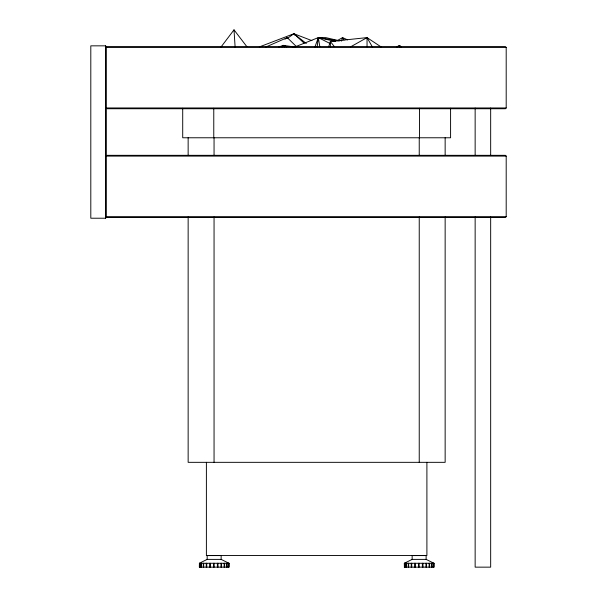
<?xml version="1.0" encoding="UTF-8"?>
<svg xmlns="http://www.w3.org/2000/svg" width="597" height="597" viewBox="0 0 597 597"><rect width="100%" height="100%" fill="white"/><g stroke="black" fill="none" stroke-linecap="round" stroke-linejoin="round"><path stroke-width="0.9" d="M317.171 46.827L318.328 37.611L325.731 37.611L339.902 40.887M341.514 41.118L342.559 37.611L347.611 39.857M328.686 46.67L330.38 41.499L367.043 37.611L380.983 46.842M314.843 47.26L318.328 37.611L338.969 40.924M221.062 46.947L234.009 29.85L246.807 46.588M282.038 46.767L283.209 45.379L294.261 46.909M105.557 218.218L106.333 217.442L106.333 46.618L105.557 45.842L90.804 45.842L90.804 218.218L105.557 218.218L105.557 45.842M506.196 107.96L505.42 108.736L107.109 108.736L106.333 107.96L506.196 107.96L506.196 47.394L505.42 46.618L107.109 46.618L106.333 47.394L506.196 47.394M506.196 216.666L505.42 217.442L107.109 217.442L106.333 216.666L506.196 216.666L506.196 156.101L505.42 155.324L107.109 155.324L106.333 156.101L506.196 156.101M281.806 46.588L283.209 45.379L286.65 46.79M287.164 38.551L293.903 33.73L311.94 40.648M285.008 39.186L287.269 37.611L296.485 46.67M396.938 46.909L399.206 45.379L401.423 46.924M336.865 40.812L342.559 37.611L344.036 39.984M350.446 46.932L367.043 37.611L372.528 47.208M228.979 563.269L221.144 559.389L207.166 559.389L199.338 563.269L228.979 563.269L228.979 567.15L199.338 567.15L199.413 563.269M404.4 567.15L404.318 563.269L412.146 559.389L426.124 559.389L433.959 563.269L433.959 567.15L404.318 567.15M266.038 46.917L287.269 37.611M295.396 46.73L318.328 37.611L335.424 41.432M259.314 46.932L293.903 33.73L306.291 43.506M278.881 46.924L283.209 45.379L285.784 46.439M404.318 563.269L433.959 563.269M319.805 46.67L318.328 37.611L329.984 43.469M318.328 37.611L319.962 38.462M401.415 46.999L399.206 45.379L399.975 47.066M304.074 43.126L293.903 33.73L294.933 35.245M283.209 45.379L284.396 46.767M334.32 46.588L330.38 41.499L330.38 47.088M234.009 29.85L235.136 47.32M490.667 108.079L490.667 155.571M490.667 217.024L490.667 567.15L475.145 567.15L475.145 217.024M475.145 108.079L475.145 155.571M450.586 108.273L450.586 137.773L182.712 137.773L182.712 108.273M445.146 137.773L445.146 155.496M445.146 217.047L445.146 462.332L188.145 462.332L188.145 217.047M433.877 563.269L433.877 567.15M433.452 563.269L433.452 567.15M433.213 563.269L433.213 567.15M431.974 563.269L431.974 567.15M431.594 563.269L431.594 567.15M429.616 563.269L429.616 567.15M429.124 563.269L429.124 567.15M426.9 462.332L426.9 555.501L206.39 555.501L206.39 462.332M426.549 563.269L426.549 567.15M426.124 559.389L426.124 555.583L412.146 555.583L412.146 559.389M425.974 563.269L425.974 567.15M422.974 563.269L422.974 567.15M422.363 563.269L422.363 567.15M419.527 108.273L419.527 137.773M419.236 137.773L419.236 155.496M419.236 217.047L419.236 462.332M419.139 563.269L419.139 567.15M418.527 563.269L418.527 567.15M415.303 563.269L415.303 567.15M414.728 563.269L414.728 567.15M411.729 563.269L411.729 567.15M411.236 563.269L411.236 567.15M408.661 563.269L408.661 567.15M408.281 563.269L408.281 567.15M406.303 563.269L406.303 567.15M406.064 563.269L406.064 567.15M404.818 563.269L404.818 567.15M404.744 563.269L404.744 567.15M367.043 37.611L367.043 46.715M228.897 563.269L228.897 567.15M228.472 563.269L228.472 567.15M228.233 563.269L228.233 567.15M226.994 563.269L226.994 567.15M226.614 563.269L226.614 567.15M224.636 563.269L224.636 567.15M224.144 563.269L224.144 567.15M221.569 563.269L221.569 567.15M221.144 559.389L221.144 555.583L207.166 555.583L207.166 559.389M220.994 563.269L220.994 567.15M217.995 563.269L217.995 567.15M217.375 563.269L217.375 567.15M214.159 563.269L214.159 567.15M214.054 137.773L214.054 155.496M214.054 217.047L214.054 462.332M213.771 108.273L213.771 137.773M213.539 563.269L213.539 567.15M210.323 563.269L210.323 567.15M209.748 563.269L209.748 567.15M206.749 563.269L206.749 567.15M206.256 563.269L206.256 567.15M203.674 563.269L203.674 567.15M203.301 563.269L203.301 567.15M201.323 563.269L201.323 567.15M201.085 563.269L201.085 567.15M199.838 563.269L199.838 567.15M199.756 563.269L199.756 567.15M188.145 137.773L188.145 155.496"/></g></svg>
